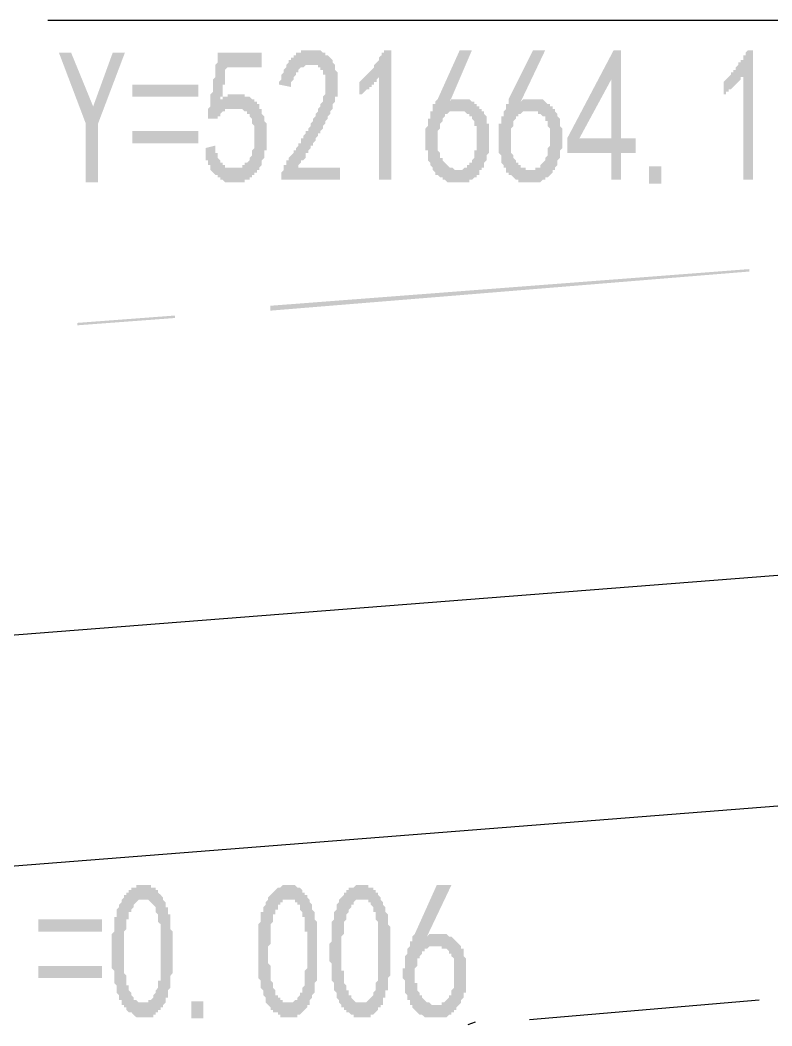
# Model space of a CAD drawing. Header units: millimetres. Extents: x 6156 to 7119, y 3162 to 3647.
# Drawn here: x 6797.08 to 6816.61, y 3556.23 to 3582.35 of the extents above; entities that cross this region are included whole.
import ezdxf

# ---------------------------------------------------------------- set-up
doc = ezdxf.new("R2010")
doc.units = ezdxf.units.MM
doc.layers.add('图层1', color=7, linetype='Continuous')

msp = doc.modelspace()

# ---------------------------------------------------------------- hatches: boundary and pattern name
at = {"layer": '图层1', "transparency": 33554559}
for points in [[(6799.8, 3581.504), (6799.102, 3579.662), (6799.102, 3578.138), (6798.784, 3578.138), (6798.784, 3579.662), (6798.086, 3581.504), (6798.403, 3581.504), (6798.975, 3580.107), (6798.975, 3580.107), (6799.483, 3581.504)], [(6802.15, 3579.091), (6802.15, 3579.027), (6802.15, 3578.964), (6802.15, 3578.9), (6802.213, 3578.9), (6802.213, 3578.837), (6802.213, 3578.773), (6802.277, 3578.71), (6802.277, 3578.71), (6802.277, 3578.646), (6802.34, 3578.646), (6802.34, 3578.583), (6802.34, 3578.583), (6802.404, 3578.583), (6802.404, 3578.519), (6802.404, 3578.519), (6802.467, 3578.519), (6802.467, 3578.519), (6802.531, 3578.519), (6802.594, 3578.519), (6802.594, 3578.519), (6802.658, 3578.519), (6802.658, 3578.519), (6802.721, 3578.519), (6802.785, 3578.519), (6802.785, 3578.519), (6802.848, 3578.519), (6802.848, 3578.583), (6802.912, 3578.583), (6802.912, 3578.583), (6802.912, 3578.646), (6802.975, 3578.646), (6802.975, 3578.646), (6803.039, 3578.71), (6803.039, 3578.773), (6803.039, 3578.773), (6803.102, 3578.837), (6803.102, 3578.9), (6803.102, 3578.9), (6803.102, 3578.9), (6803.102, 3578.964), (6803.166, 3579.027), (6803.166, 3579.027), (6803.166, 3579.091), (6803.166, 3579.154), (6803.166, 3579.218), (6803.166, 3579.281), (6803.166, 3579.281), (6803.166, 3579.345), (6803.166, 3579.345), (6803.166, 3579.408), (6803.166, 3579.472), (6803.166, 3579.535), (6803.166, 3579.599), (6803.166, 3579.599), (6803.102, 3579.662), (6803.102, 3579.726), (6803.102, 3579.789), (6803.102, 3579.789), (6803.102, 3579.789), (6803.039, 3579.853), (6803.039, 3579.916), (6802.975, 3579.916), (6802.975, 3579.98), (6802.912, 3579.98), (6802.912, 3579.98), (6802.848, 3580.043), (6802.848, 3580.043), (6802.848, 3580.043), (6802.785, 3580.043), (6802.785, 3580.043), (6802.721, 3580.043), (6802.658, 3580.043), (6802.658, 3580.043), (6802.594, 3580.043), (6802.594, 3580.043), (6802.531, 3580.043), (6802.531, 3580.043), (6802.467, 3580.043), (6802.404, 3580.043), (6802.404, 3579.98), (6802.34, 3579.98), (6802.34, 3579.98), (6802.277, 3579.916), (6802.277, 3579.916), (6802.277, 3579.853), (6802.213, 3579.853), (6802.213, 3579.789), (6802.213, 3579.789), (6801.959, 3579.789), (6801.959, 3579.789), (6801.959, 3579.853), (6801.959, 3579.853), (6801.959, 3579.853), (6801.959, 3579.853), (6801.959, 3579.916), (6801.959, 3579.916), (6801.959, 3579.916), (6801.959, 3579.98), (6801.959, 3579.98), (6801.959, 3580.043), (6801.959, 3580.043), (6802.023, 3580.107), (6802.023, 3580.17), (6802.023, 3580.17), (6802.023, 3580.234), (6802.023, 3580.297), (6802.023, 3580.297), (6802.023, 3580.361), (6802.023, 3580.424), (6802.086, 3580.488), (6802.086, 3580.551), (6802.086, 3580.615), (6802.086, 3580.678), (6802.086, 3580.742), (6802.086, 3580.805), (6802.15, 3580.869), (6802.15, 3580.932), (6802.15, 3581.059), (6802.15, 3581.122), (6802.15, 3581.186), (6802.213, 3581.249), (6802.213, 3581.376), (6802.213, 3581.44), (6802.213, 3581.503), (6803.356, 3581.503), (6803.356, 3581.122), (6802.467, 3581.122), (6802.404, 3581.059), (6802.404, 3580.995), (6802.404, 3580.995), (6802.404, 3580.932), (6802.404, 3580.869), (6802.404, 3580.805), (6802.404, 3580.742), (6802.404, 3580.678), (6802.34, 3580.678), (6802.34, 3580.615), (6802.34, 3580.551), (6802.34, 3580.488), (6802.34, 3580.488), (6802.34, 3580.424), (6802.34, 3580.361), (6802.277, 3580.361), (6802.277, 3580.297), (6802.277, 3580.297), (6802.34, 3580.297), (6802.34, 3580.361), (6802.404, 3580.361), (6802.467, 3580.361), (6802.467, 3580.424), (6802.531, 3580.424), (6802.531, 3580.424), (6802.594, 3580.424), (6802.594, 3580.424), (6802.658, 3580.424), (6802.721, 3580.424), (6802.721, 3580.424), (6802.721, 3580.424), (6802.785, 3580.424), (6802.848, 3580.424), (6802.848, 3580.424), (6802.912, 3580.424), (6802.912, 3580.361), (6802.975, 3580.361), (6802.975, 3580.361), (6803.039, 3580.361), (6803.102, 3580.297), (6803.102, 3580.297), (6803.102, 3580.297), (6803.166, 3580.297), (6803.166, 3580.234), (6803.229, 3580.234), (6803.229, 3580.17), (6803.293, 3580.17), (6803.293, 3580.107), (6803.293, 3580.043), (6803.356, 3580.043), (6803.356, 3580.043), (6803.356, 3579.98), (6803.356, 3579.916), (6803.42, 3579.853), (6803.42, 3579.853), (6803.42, 3579.789), (6803.42, 3579.726), (6803.42, 3579.726), (6803.483, 3579.662), (6803.483, 3579.662), (6803.483, 3579.599), (6803.483, 3579.535), (6803.483, 3579.535), (6803.483, 3579.472), (6803.483, 3579.408), (6803.483, 3579.345), (6803.483, 3579.281), (6803.483, 3579.281), (6803.483, 3579.218), (6803.483, 3579.218), (6803.483, 3579.154), (6803.483, 3579.091), (6803.483, 3579.027), (6803.483, 3578.964), (6803.42, 3578.964), (6803.42, 3578.9), (6803.42, 3578.837), (6803.42, 3578.773), (6803.42, 3578.773), (6803.356, 3578.71), (6803.356, 3578.646), (6803.356, 3578.646), (6803.356, 3578.583), (6803.293, 3578.519), (6803.293, 3578.519), (6803.293, 3578.456), (6803.229, 3578.456), (6803.229, 3578.456), (6803.229, 3578.392), (6803.166, 3578.392), (6803.166, 3578.329), (6803.102, 3578.329), (6803.102, 3578.265), (6803.039, 3578.265), (6803.039, 3578.202), (6802.975, 3578.202), (6802.975, 3578.202), (6802.912, 3578.202), (6802.912, 3578.138), (6802.848, 3578.138), (6802.848, 3578.138), (6802.785, 3578.138), (6802.721, 3578.138), (6802.721, 3578.138), (6802.658, 3578.138), (6802.658, 3578.138), (6802.594, 3578.138), (6802.531, 3578.138), (6802.531, 3578.138), (6802.467, 3578.138), (6802.467, 3578.138), (6802.404, 3578.138), (6802.404, 3578.138), (6802.34, 3578.202), (6802.34, 3578.202), (6802.277, 3578.202), (6802.277, 3578.265), (6802.213, 3578.265), (6802.213, 3578.329), (6802.15, 3578.329), (6802.15, 3578.329), (6802.15, 3578.329), (6802.086, 3578.392), (6802.086, 3578.392), (6802.023, 3578.456), (6802.023, 3578.456), (6802.023, 3578.519), (6802.023, 3578.583), (6801.959, 3578.583), (6801.959, 3578.646), (6801.959, 3578.71), (6801.896, 3578.71), (6801.896, 3578.773), (6801.896, 3578.837), (6801.896, 3578.9), (6801.896, 3578.964), (6801.896, 3579.027)], [(6803.864, 3578.265), (6803.864, 3578.329), (6803.864, 3578.329), (6803.864, 3578.392), (6803.928, 3578.456), (6803.928, 3578.456), (6803.928, 3578.519), (6803.928, 3578.583), (6803.991, 3578.583), (6803.991, 3578.646), (6803.991, 3578.71), (6804.055, 3578.71), (6804.055, 3578.773), (6804.055, 3578.773), (6804.118, 3578.837), (6804.118, 3578.837), (6804.118, 3578.837), (6804.182, 3578.9), (6804.182, 3578.9), (6804.182, 3578.964), (6804.245, 3578.964), (6804.245, 3579.027), (6804.245, 3579.027), (6804.309, 3579.091), (6804.309, 3579.154), (6804.372, 3579.154), (6804.372, 3579.218), (6804.372, 3579.281), (6804.436, 3579.281), (6804.436, 3579.345), (6804.499, 3579.408), (6804.499, 3579.472), (6804.563, 3579.472), (6804.563, 3579.535), (6804.626, 3579.599), (6804.626, 3579.662), (6804.626, 3579.662), (6804.69, 3579.726), (6804.69, 3579.789), (6804.753, 3579.853), (6804.753, 3579.853), (6804.753, 3579.916), (6804.817, 3579.979), (6804.817, 3579.979), (6804.817, 3580.043), (6804.88, 3580.106), (6804.88, 3580.106), (6804.88, 3580.17), (6804.88, 3580.17), (6804.944, 3580.233), (6804.944, 3580.233), (6804.944, 3580.297), (6804.944, 3580.297), (6804.944, 3580.36), (6805.007, 3580.424), (6805.007, 3580.487), (6805.007, 3580.487), (6805.007, 3580.551), (6805.007, 3580.614), (6805.007, 3580.678), (6805.007, 3580.678), (6805.007, 3580.741), (6805.007, 3580.741), (6805.007, 3580.805), (6805.007, 3580.868), (6805.007, 3580.932), (6804.944, 3580.932), (6804.944, 3580.995), (6804.944, 3581.059), (6804.88, 3581.059), (6804.88, 3581.122), (6804.88, 3581.122), (6804.817, 3581.122), (6804.817, 3581.186), (6804.753, 3581.186), (6804.753, 3581.186), (6804.69, 3581.186), (6804.69, 3581.186), (6804.626, 3581.186), (6804.626, 3581.186), (6804.563, 3581.186), (6804.563, 3581.186), (6804.499, 3581.186), (6804.499, 3581.186), (6804.436, 3581.122), (6804.372, 3581.122), (6804.372, 3581.122), (6804.309, 3581.059), (6804.309, 3581.059), (6804.309, 3580.995), (6804.245, 3580.995), (6804.245, 3580.932), (6804.245, 3580.932), (6804.182, 3580.868), (6804.182, 3580.868), (6804.182, 3580.805), (6804.118, 3580.741), (6804.118, 3580.678), (6804.118, 3580.678), (6804.118, 3580.614), (6803.801, 3580.678), (6803.801, 3580.741), (6803.864, 3580.805), (6803.864, 3580.868), (6803.864, 3580.932), (6803.864, 3580.932), (6803.928, 3580.995), (6803.928, 3581.059), (6803.928, 3581.059), (6803.991, 3581.122), (6803.991, 3581.186), (6803.991, 3581.186), (6804.055, 3581.249), (6804.055, 3581.249), (6804.055, 3581.313), (6804.118, 3581.313), (6804.118, 3581.376), (6804.118, 3581.376), (6804.182, 3581.376), (6804.182, 3581.44), (6804.182, 3581.44), (6804.245, 3581.44), (6804.245, 3581.503), (6804.309, 3581.503), (6804.372, 3581.503), (6804.372, 3581.567), (6804.436, 3581.567), (6804.436, 3581.567), (6804.499, 3581.567), (6804.499, 3581.567), (6804.563, 3581.567), (6804.563, 3581.567), (6804.626, 3581.567), (6804.69, 3581.567), (6804.69, 3581.567), (6804.753, 3581.567), (6804.753, 3581.567), (6804.817, 3581.567), (6804.817, 3581.567), (6804.88, 3581.567), (6804.88, 3581.567), (6804.944, 3581.503), (6804.944, 3581.503), (6805.007, 3581.503), (6805.007, 3581.44), (6805.071, 3581.44), (6805.071, 3581.44), (6805.071, 3581.44), (6805.134, 3581.376), (6805.134, 3581.376), (6805.198, 3581.313), (6805.198, 3581.249), (6805.198, 3581.249), (6805.261, 3581.186), (6805.261, 3581.122), (6805.261, 3581.122), (6805.261, 3581.059), (6805.325, 3580.995), (6805.325, 3580.995), (6805.325, 3580.932), (6805.325, 3580.868), (6805.325, 3580.805), (6805.325, 3580.805), (6805.325, 3580.741), (6805.325, 3580.678), (6805.325, 3580.614), (6805.325, 3580.614), (6805.325, 3580.551), (6805.325, 3580.487), (6805.325, 3580.487), (6805.325, 3580.424), (6805.325, 3580.36), (6805.261, 3580.36), (6805.261, 3580.297), (6805.261, 3580.233), (6805.261, 3580.233), (6805.198, 3580.17), (6805.198, 3580.106), (6805.198, 3580.043), (6805.198, 3580.043), (6805.134, 3579.979), (6805.134, 3579.916), (6805.071, 3579.853), (6805.071, 3579.853), (6805.071, 3579.853), (6805.071, 3579.789), (6805.071, 3579.789), (6805.071, 3579.789), (6805.007, 3579.726), (6805.007, 3579.726), (6805.007, 3579.662), (6805.007, 3579.662), (6804.944, 3579.599), (6804.944, 3579.599), (6804.944, 3579.535), (6804.88, 3579.472), (6804.88, 3579.472), (6804.88, 3579.408), (6804.817, 3579.408), (6804.817, 3579.345), (6804.817, 3579.345), (6804.753, 3579.281), (6804.753, 3579.218), (6804.753, 3579.218), (6804.69, 3579.154), (6804.69, 3579.091), (6804.626, 3579.091), (6804.626, 3579.027), (6804.563, 3578.964), (6804.563, 3578.9), (6804.499, 3578.9), (6804.499, 3578.837), (6804.499, 3578.773), (6804.436, 3578.71), (6804.372, 3578.71), (6804.372, 3578.646), (6804.309, 3578.583), (6804.309, 3578.519), (6804.309, 3578.519), (6805.388, 3578.519), (6805.388, 3578.202), (6803.864, 3578.202)], [(6806.404, 3580.869), (6806.404, 3580.869), (6806.341, 3580.805), (6806.341, 3580.805), (6806.341, 3580.742), (6806.277, 3580.742), (6806.277, 3580.678), (6806.214, 3580.678), (6806.214, 3580.615), (6806.15, 3580.615), (6806.15, 3580.551), (6806.087, 3580.551), (6806.087, 3580.551), (6806.023, 3580.488), (6806.023, 3580.488), (6805.96, 3580.424), (6805.96, 3580.424), (6805.896, 3580.424), (6805.896, 3580.742), (6805.96, 3580.805), (6805.96, 3580.805), (6806.023, 3580.869), (6806.023, 3580.869), (6806.087, 3580.932), (6806.087, 3580.932), (6806.15, 3580.996), (6806.15, 3580.996), (6806.214, 3581.059), (6806.214, 3581.059), (6806.277, 3581.123), (6806.277, 3581.186), (6806.277, 3581.186), (6806.341, 3581.25), (6806.341, 3581.25), (6806.404, 3581.313), (6806.404, 3581.313), (6806.404, 3581.377), (6806.468, 3581.44), (6806.468, 3581.44), (6806.468, 3581.504), (6806.531, 3581.504), (6806.531, 3581.567), (6806.722, 3581.567), (6806.722, 3578.202), (6806.404, 3578.202)], [(6815.866, 3580.869), (6815.802, 3580.869), (6815.802, 3580.805), (6815.802, 3580.805), (6815.739, 3580.742), (6815.739, 3580.742), (6815.675, 3580.678), (6815.675, 3580.678), (6815.612, 3580.615), (6815.612, 3580.615), (6815.548, 3580.551), (6815.548, 3580.551), (6815.485, 3580.551), (6815.485, 3580.488), (6815.421, 3580.488), (6815.421, 3580.424), (6815.358, 3580.424), (6815.358, 3580.424), (6815.358, 3580.742), (6815.421, 3580.805), (6815.421, 3580.805), (6815.485, 3580.869), (6815.485, 3580.869), (6815.548, 3580.932), (6815.548, 3580.932), (6815.548, 3580.996), (6815.612, 3580.996), (6815.612, 3581.059), (6815.675, 3581.059), (6815.675, 3581.123), (6815.739, 3581.186), (6815.739, 3581.186), (6815.739, 3581.25), (6815.802, 3581.25), (6815.802, 3581.313), (6815.866, 3581.313), (6815.866, 3581.377), (6815.866, 3581.44), (6815.929, 3581.44), (6815.929, 3581.504), (6815.929, 3581.504), (6815.993, 3581.567), (6816.12, 3581.567), (6816.12, 3578.202), (6815.866, 3578.202)]]:
    msp.add_hatch(color=256, dxfattribs=at).paths.add_polyline_path(points)
h = msp.add_hatch(color=256, dxfattribs=at)
h.paths.add_polyline_path([(6807.611, 3579.345), (6807.611, 3579.408), (6807.611, 3579.472), (6807.611, 3579.472), (6807.611, 3579.535), (6807.674, 3579.599), (6807.674, 3579.662), (6807.674, 3579.662), (6807.674, 3579.726), (6807.674, 3579.789), (6807.738, 3579.789), (6807.738, 3579.853), (6807.738, 3579.853), (6807.738, 3579.916), (6807.738, 3579.98), (6807.801, 3579.98), (6807.801, 3580.043), (6807.801, 3580.107), (6807.801, 3580.17), (6807.865, 3580.17), (6807.865, 3580.234), (6807.928, 3580.297), (6807.928, 3580.297), (6808.5, 3581.567), (6808.817, 3581.567), (6808.246, 3580.234), (6808.246, 3580.297), (6808.309, 3580.297), (6808.373, 3580.297), (6808.373, 3580.297), (6808.436, 3580.297), (6808.5, 3580.297), (6808.5, 3580.297), (6808.563, 3580.297), (6808.563, 3580.297), (6808.627, 3580.297), (6808.627, 3580.297), (6808.69, 3580.297), (6808.69, 3580.297), (6808.754, 3580.297), (6808.754, 3580.297), (6808.817, 3580.234), (6808.817, 3580.234), (6808.881, 3580.234), (6808.881, 3580.17), (6808.944, 3580.17), (6808.944, 3580.107), (6809.008, 3580.107), (6809.008, 3580.043), (6809.071, 3580.043), (6809.071, 3579.98), (6809.135, 3579.98), (6809.135, 3579.916), (6809.135, 3579.916), (6809.198, 3579.853), (6809.198, 3579.853), (6809.198, 3579.789), (6809.198, 3579.726), (6809.198, 3579.662), (6809.262, 3579.662), (6809.262, 3579.599), (6809.262, 3579.535), (6809.262, 3579.472), (6809.262, 3579.472), (6809.262, 3579.408), (6809.262, 3579.345), (6809.262, 3579.345), (6809.262, 3579.281), (6809.262, 3579.218), (6809.262, 3579.154), (6809.262, 3579.154), (6809.262, 3579.091), (6809.262, 3579.027), (6809.262, 3578.964), (6809.262, 3578.964), (6809.262, 3578.9), (6809.198, 3578.837), (6809.198, 3578.773), (6809.198, 3578.773), (6809.198, 3578.71), (6809.135, 3578.646), (6809.135, 3578.646), (6809.135, 3578.583), (6809.135, 3578.519), (6809.071, 3578.519), (6809.071, 3578.456), (6809.008, 3578.456), (6809.008, 3578.392), (6809.008, 3578.329), (6809.008, 3578.329), (6808.944, 3578.329), (6808.944, 3578.265), (6808.881, 3578.265), (6808.881, 3578.265), (6808.817, 3578.202), (6808.817, 3578.202), (6808.754, 3578.202), (6808.754, 3578.138), (6808.69, 3578.138), (6808.69, 3578.138), (6808.627, 3578.138), (6808.563, 3578.138), (6808.563, 3578.138), (6808.5, 3578.138), (6808.436, 3578.138), (6808.436, 3578.138), (6808.373, 3578.138), (6808.373, 3578.138), (6808.309, 3578.138), (6808.246, 3578.138), (6808.246, 3578.138), (6808.182, 3578.138), (6808.182, 3578.138), (6808.119, 3578.202), (6808.119, 3578.202), (6808.055, 3578.202), (6808.055, 3578.265), (6807.992, 3578.265), (6807.992, 3578.265), (6807.928, 3578.329), (6807.928, 3578.329), (6807.865, 3578.329), (6807.865, 3578.392), (6807.865, 3578.392), (6807.801, 3578.456), (6807.801, 3578.519), (6807.801, 3578.519), (6807.738, 3578.583), (6807.738, 3578.583), (6807.738, 3578.646), (6807.674, 3578.71), (6807.674, 3578.773), (6807.674, 3578.773), (6807.674, 3578.837), (6807.674, 3578.9), (6807.674, 3578.964), (6807.611, 3578.964), (6807.611, 3579.027), (6807.611, 3579.091), (6807.611, 3579.154), (6807.611, 3579.154), (6807.611, 3579.218), (6807.611, 3579.281), (6807.611, 3579.345), (6807.611, 3579.345)], flags=0)
h.paths.add_polyline_path([(6808.055, 3578.71), (6808.119, 3578.646), (6808.119, 3578.646), (6808.182, 3578.583), (6808.182, 3578.583), (6808.246, 3578.519), (6808.246, 3578.519), (6808.309, 3578.519), (6808.309, 3578.519), (6808.373, 3578.456), (6808.373, 3578.456), (6808.436, 3578.456), (6808.5, 3578.456), (6808.5, 3578.456), (6808.563, 3578.456), (6808.563, 3578.456), (6808.627, 3578.519), (6808.627, 3578.519), (6808.69, 3578.519), (6808.69, 3578.583), (6808.754, 3578.583), (6808.754, 3578.646), (6808.817, 3578.646), (6808.817, 3578.646), (6808.817, 3578.71), (6808.817, 3578.71), (6808.881, 3578.773), (6808.881, 3578.837), (6808.881, 3578.837), (6808.881, 3578.9), (6808.881, 3578.964), (6808.944, 3578.964), (6808.944, 3579.027), (6808.944, 3579.091), (6808.944, 3579.154), (6808.944, 3579.218), (6808.944, 3579.281), (6808.944, 3579.281), (6808.944, 3579.345), (6808.944, 3579.408), (6808.944, 3579.472), (6808.944, 3579.535), (6808.944, 3579.599), (6808.881, 3579.599), (6808.881, 3579.662), (6808.881, 3579.726), (6808.881, 3579.726), (6808.817, 3579.789), (6808.817, 3579.789), (6808.817, 3579.853), (6808.754, 3579.853), (6808.754, 3579.853), (6808.754, 3579.916), (6808.69, 3579.916), (6808.69, 3579.916), (6808.627, 3579.98), (6808.627, 3579.98), (6808.563, 3579.98), (6808.5, 3579.98), (6808.5, 3579.98), (6808.436, 3579.98), (6808.436, 3579.98), (6808.373, 3579.98), (6808.373, 3579.98), (6808.309, 3579.98), (6808.309, 3579.98), (6808.246, 3579.98), (6808.182, 3579.916), (6808.182, 3579.916), (6808.119, 3579.916), (6808.119, 3579.853), (6808.119, 3579.853), (6808.055, 3579.789), (6808.055, 3579.789), (6808.055, 3579.726), (6807.992, 3579.662), (6807.992, 3579.662), (6807.992, 3579.599), (6807.992, 3579.535), (6807.928, 3579.472), (6807.928, 3579.472), (6807.928, 3579.408), (6807.928, 3579.345), (6807.928, 3579.281), (6807.928, 3579.281), (6807.928, 3579.218), (6807.928, 3579.154), (6807.928, 3579.154), (6807.928, 3579.091), (6807.928, 3579.027), (6807.928, 3579.027), (6807.928, 3578.964), (6807.992, 3578.9), (6807.992, 3578.837), (6807.992, 3578.837), (6807.992, 3578.773), (6808.055, 3578.773), (6808.055, 3578.71), (6808.055, 3578.71)], flags=0)
h = msp.add_hatch(color=256, dxfattribs=at)
h.paths.add_polyline_path([(6809.516, 3579.345), (6809.516, 3579.408), (6809.516, 3579.472), (6809.516, 3579.472), (6809.516, 3579.535), (6809.516, 3579.599), (6809.516, 3579.662), (6809.579, 3579.662), (6809.579, 3579.726), (6809.579, 3579.789), (6809.579, 3579.789), (6809.579, 3579.853), (6809.643, 3579.853), (6809.643, 3579.916), (6809.643, 3579.98), (6809.643, 3579.98), (6809.706, 3580.043), (6809.706, 3580.107), (6809.706, 3580.17), (6809.77, 3580.17), (6809.77, 3580.234), (6809.77, 3580.297), (6809.77, 3580.297), (6810.405, 3581.567), (6810.722, 3581.567), (6810.087, 3580.234), (6810.151, 3580.297), (6810.214, 3580.297), (6810.214, 3580.297), (6810.278, 3580.297), (6810.341, 3580.297), (6810.341, 3580.297), (6810.405, 3580.297), (6810.468, 3580.297), (6810.468, 3580.297), (6810.532, 3580.297), (6810.532, 3580.297), (6810.595, 3580.297), (6810.595, 3580.297), (6810.659, 3580.297), (6810.659, 3580.297), (6810.722, 3580.234), (6810.722, 3580.234), (6810.722, 3580.234), (6810.786, 3580.17), (6810.849, 3580.17), (6810.849, 3580.107), (6810.913, 3580.107), (6810.913, 3580.043), (6810.976, 3580.043), (6810.976, 3579.98), (6810.976, 3579.98), (6811.04, 3579.916), (6811.04, 3579.916), (6811.04, 3579.853), (6811.04, 3579.853), (6811.103, 3579.789), (6811.103, 3579.726), (6811.103, 3579.662), (6811.103, 3579.662), (6811.103, 3579.599), (6811.167, 3579.535), (6811.167, 3579.472), (6811.167, 3579.472), (6811.167, 3579.408), (6811.167, 3579.345), (6811.167, 3579.345), (6811.167, 3579.281), (6811.167, 3579.218), (6811.167, 3579.154), (6811.167, 3579.154), (6811.167, 3579.091), (6811.167, 3579.027), (6811.103, 3578.964), (6811.103, 3578.964), (6811.103, 3578.9), (6811.103, 3578.837), (6811.103, 3578.773), (6811.103, 3578.773), (6811.04, 3578.71), (6811.04, 3578.646), (6811.04, 3578.646), (6811.04, 3578.583), (6810.976, 3578.519), (6810.976, 3578.519), (6810.976, 3578.456), (6810.913, 3578.456), (6810.913, 3578.392), (6810.849, 3578.329), (6810.849, 3578.329), (6810.849, 3578.329), (6810.786, 3578.265), (6810.786, 3578.265), (6810.722, 3578.265), (6810.722, 3578.202), (6810.659, 3578.202), (6810.659, 3578.202), (6810.595, 3578.138), (6810.595, 3578.138), (6810.532, 3578.138), (6810.532, 3578.138), (6810.468, 3578.138), (6810.405, 3578.138), (6810.405, 3578.138), (6810.341, 3578.138), (6810.278, 3578.138), (6810.278, 3578.138), (6810.214, 3578.138), (6810.214, 3578.138), (6810.151, 3578.138), (6810.087, 3578.138), (6810.087, 3578.138), (6810.024, 3578.138), (6810.024, 3578.202), (6809.96, 3578.202), (6809.96, 3578.202), (6809.897, 3578.265), (6809.897, 3578.265), (6809.897, 3578.265), (6809.833, 3578.329), (6809.833, 3578.329), (6809.77, 3578.329), (6809.77, 3578.392), (6809.706, 3578.392), (6809.706, 3578.456), (6809.706, 3578.519), (6809.643, 3578.519), (6809.643, 3578.583), (6809.643, 3578.583), (6809.579, 3578.646), (6809.579, 3578.71), (6809.579, 3578.773), (6809.579, 3578.773), (6809.579, 3578.837), (6809.516, 3578.9), (6809.516, 3578.964), (6809.516, 3578.964), (6809.516, 3579.027), (6809.516, 3579.091), (6809.516, 3579.154), (6809.516, 3579.154), (6809.516, 3579.218), (6809.516, 3579.281), (6809.516, 3579.345), (6809.516, 3579.345)], flags=0)
h.paths.add_polyline_path([(6809.96, 3578.71), (6809.96, 3578.646), (6810.024, 3578.646), (6810.024, 3578.583), (6810.087, 3578.583), (6810.087, 3578.519), (6810.151, 3578.519), (6810.151, 3578.519), (6810.214, 3578.519), (6810.214, 3578.456), (6810.278, 3578.456), (6810.341, 3578.456), (6810.341, 3578.456), (6810.405, 3578.456), (6810.405, 3578.456), (6810.468, 3578.456), (6810.468, 3578.519), (6810.532, 3578.519), (6810.595, 3578.519), (6810.595, 3578.583), (6810.595, 3578.583), (6810.659, 3578.646), (6810.659, 3578.646), (6810.659, 3578.646), (6810.722, 3578.71), (6810.722, 3578.71), (6810.722, 3578.773), (6810.786, 3578.837), (6810.786, 3578.837), (6810.786, 3578.9), (6810.786, 3578.964), (6810.786, 3578.964), (6810.786, 3579.027), (6810.849, 3579.091), (6810.849, 3579.154), (6810.849, 3579.218), (6810.849, 3579.281), (6810.849, 3579.281), (6810.849, 3579.345), (6810.849, 3579.408), (6810.849, 3579.472), (6810.849, 3579.535), (6810.786, 3579.599), (6810.786, 3579.599), (6810.786, 3579.662), (6810.786, 3579.726), (6810.722, 3579.726), (6810.722, 3579.789), (6810.722, 3579.789), (6810.722, 3579.853), (6810.659, 3579.853), (6810.659, 3579.853), (6810.595, 3579.916), (6810.595, 3579.916), (6810.532, 3579.916), (6810.532, 3579.98), (6810.468, 3579.98), (6810.468, 3579.98), (6810.405, 3579.98), (6810.405, 3579.98), (6810.341, 3579.98), (6810.278, 3579.98), (6810.278, 3579.98), (6810.214, 3579.98), (6810.214, 3579.98), (6810.151, 3579.98), (6810.151, 3579.98), (6810.087, 3579.916), (6810.087, 3579.916), (6810.024, 3579.916), (6810.024, 3579.853), (6809.96, 3579.853), (6809.96, 3579.789), (6809.96, 3579.789), (6809.897, 3579.726), (6809.897, 3579.662), (6809.897, 3579.662), (6809.897, 3579.599), (6809.833, 3579.535), (6809.833, 3579.472), (6809.833, 3579.472), (6809.833, 3579.408), (6809.833, 3579.345), (6809.833, 3579.281), (6809.833, 3579.281), (6809.833, 3579.218), (6809.833, 3579.154), (6809.833, 3579.154), (6809.833, 3579.091), (6809.833, 3579.027), (6809.833, 3579.027), (6809.833, 3578.964), (6809.833, 3578.9), (6809.897, 3578.837), (6809.897, 3578.837), (6809.897, 3578.773), (6809.897, 3578.773), (6809.96, 3578.71), (6809.96, 3578.71)], flags=0)
h = msp.add_hatch(color=256, dxfattribs=at)
h.paths.add_polyline_path([(6812.437, 3578.9), (6811.294, 3578.9), (6811.294, 3579.281), (6812.5, 3581.567), (6812.691, 3581.567), (6812.691, 3579.281), (6813.072, 3579.281), (6813.072, 3578.9), (6812.691, 3578.9), (6812.691, 3578.202), (6812.437, 3578.202)], flags=0)
h.paths.add_polyline_path([(6812.437, 3579.281), (6812.437, 3580.805), (6811.611, 3579.281)], flags=0)
h = msp.add_hatch(color=256, dxfattribs=at)
h.paths.add_polyline_path([(6799.458, 3558.357), (6799.458, 3558.42), (6799.458, 3558.484), (6799.458, 3558.547), (6799.458, 3558.611), (6799.522, 3558.674), (6799.522, 3558.738), (6799.522, 3558.738), (6799.522, 3558.801), (6799.522, 3558.865), (6799.522, 3558.928), (6799.522, 3558.928), (6799.522, 3558.992), (6799.522, 3559.055), (6799.585, 3559.055), (6799.585, 3559.119), (6799.585, 3559.182), (6799.585, 3559.182), (6799.585, 3559.246), (6799.649, 3559.309), (6799.649, 3559.309), (6799.649, 3559.373), (6799.712, 3559.436), (6799.712, 3559.436), (6799.712, 3559.5), (6799.776, 3559.563), (6799.776, 3559.563), (6799.776, 3559.627), (6799.839, 3559.627), (6799.839, 3559.69), (6799.839, 3559.69), (6799.902, 3559.69), (6799.902, 3559.754), (6799.966, 3559.754), (6799.966, 3559.817), (6800.029, 3559.817), (6800.029, 3559.817), (6800.093, 3559.817), (6800.093, 3559.881), (6800.156, 3559.881), (6800.156, 3559.881), (6800.22, 3559.881), (6800.283, 3559.881), (6800.283, 3559.881), (6800.347, 3559.881), (6800.347, 3559.881), (6800.41, 3559.881), (6800.474, 3559.881), (6800.474, 3559.817), (6800.537, 3559.817), (6800.537, 3559.817), (6800.601, 3559.817), (6800.601, 3559.754), (6800.664, 3559.754), (6800.664, 3559.69), (6800.664, 3559.69), (6800.728, 3559.627), (6800.728, 3559.627), (6800.791, 3559.563), (6800.791, 3559.563), (6800.791, 3559.5), (6800.855, 3559.436), (6800.855, 3559.436), (6800.855, 3559.373), (6800.855, 3559.309), (6800.918, 3559.309), (6800.918, 3559.246), (6800.918, 3559.182), (6800.918, 3559.119), (6800.982, 3559.119), (6800.982, 3559.055), (6800.982, 3558.992), (6800.982, 3558.928), (6800.982, 3558.928), (6800.982, 3558.865), (6800.982, 3558.865), (6800.982, 3558.801), (6800.982, 3558.738), (6801.045, 3558.674), (6801.045, 3558.674), (6801.045, 3558.611), (6801.045, 3558.547), (6801.045, 3558.484), (6801.045, 3558.484), (6801.045, 3558.42), (6801.045, 3558.357), (6801.045, 3558.293), (6801.045, 3558.23), (6801.045, 3558.23), (6801.045, 3558.166), (6801.045, 3558.103), (6801.045, 3558.039), (6801.045, 3557.976), (6801.045, 3557.912), (6801.045, 3557.912), (6801.045, 3557.849), (6801.045, 3557.785), (6801.045, 3557.722), (6801.045, 3557.658), (6801.045, 3557.595), (6800.982, 3557.531), (6800.982, 3557.531), (6800.982, 3557.468), (6800.982, 3557.404), (6800.982, 3557.341), (6800.982, 3557.341), (6800.982, 3557.277), (6800.982, 3557.214), (6800.918, 3557.15), (6800.918, 3557.15), (6800.918, 3557.087), (6800.918, 3557.023), (6800.918, 3557.023), (6800.918, 3556.96), (6800.855, 3556.96), (6800.855, 3556.896), (6800.855, 3556.833), (6800.791, 3556.769), (6800.791, 3556.769), (6800.791, 3556.706), (6800.728, 3556.706), (6800.728, 3556.642), (6800.664, 3556.642), (6800.664, 3556.579), (6800.601, 3556.579), (6800.601, 3556.515), (6800.537, 3556.515), (6800.537, 3556.515), (6800.537, 3556.452), (6800.474, 3556.452), (6800.41, 3556.452), (6800.41, 3556.452), (6800.347, 3556.452), (6800.347, 3556.452), (6800.283, 3556.452), (6800.283, 3556.452), (6800.22, 3556.452), (6800.22, 3556.452), (6800.156, 3556.452), (6800.093, 3556.452), (6800.093, 3556.452), (6800.029, 3556.515), (6800.029, 3556.515), (6800.029, 3556.515), (6799.966, 3556.579), (6799.966, 3556.579), (6799.902, 3556.579), (6799.839, 3556.642), (6799.839, 3556.642), (6799.839, 3556.706), (6799.776, 3556.706), (6799.776, 3556.769), (6799.712, 3556.769), (6799.712, 3556.833), (6799.712, 3556.896), (6799.649, 3556.896), (6799.649, 3556.96), (6799.649, 3556.96), (6799.649, 3557.023), (6799.649, 3557.023), (6799.585, 3557.087), (6799.585, 3557.15), (6799.585, 3557.214), (6799.585, 3557.214), (6799.585, 3557.277), (6799.522, 3557.341), (6799.522, 3557.404), (6799.522, 3557.404), (6799.522, 3557.468), (6799.522, 3557.531), (6799.522, 3557.531), (6799.522, 3557.595), (6799.522, 3557.595), (6799.522, 3557.658), (6799.458, 3557.722), (6799.458, 3557.722), (6799.458, 3557.785), (6799.458, 3557.849), (6799.458, 3557.912), (6799.458, 3557.912), (6799.458, 3557.976), (6799.458, 3558.039), (6799.458, 3558.103), (6799.458, 3558.166), (6799.458, 3558.23), (6799.458, 3558.293), (6799.458, 3558.357), (6799.458, 3558.357)], flags=0)
h.paths.add_polyline_path([(6799.776, 3558.484), (6799.776, 3558.42), (6799.776, 3558.357), (6799.776, 3558.293), (6799.776, 3558.293), (6799.776, 3558.23), (6799.776, 3558.166), (6799.776, 3558.103), (6799.776, 3558.039), (6799.776, 3558.039), (6799.776, 3557.976), (6799.776, 3557.912), (6799.776, 3557.849), (6799.776, 3557.785), (6799.776, 3557.785), (6799.776, 3557.722), (6799.776, 3557.658), (6799.776, 3557.658), (6799.776, 3557.595), (6799.839, 3557.531), (6799.839, 3557.531), (6799.839, 3557.468), (6799.839, 3557.404), (6799.839, 3557.341), (6799.839, 3557.277), (6799.902, 3557.277), (6799.902, 3557.214), (6799.902, 3557.15), (6799.902, 3557.15), (6799.966, 3557.087), (6799.966, 3557.023), (6799.966, 3557.023), (6800.029, 3556.96), (6800.029, 3556.96), (6800.029, 3556.896), (6800.093, 3556.896), (6800.093, 3556.896), (6800.156, 3556.833), (6800.156, 3556.833), (6800.22, 3556.833), (6800.22, 3556.833), (6800.283, 3556.833), (6800.283, 3556.833), (6800.347, 3556.833), (6800.347, 3556.833), (6800.41, 3556.833), (6800.41, 3556.833), (6800.41, 3556.896), (6800.474, 3556.896), (6800.474, 3556.896), (6800.537, 3556.96), (6800.537, 3556.96), (6800.537, 3557.023), (6800.601, 3557.087), (6800.601, 3557.087), (6800.601, 3557.15), (6800.664, 3557.214), (6800.664, 3557.214), (6800.664, 3557.277), (6800.664, 3557.341), (6800.664, 3557.404), (6800.728, 3557.404), (6800.728, 3557.468), (6800.728, 3557.531), (6800.728, 3557.595), (6800.728, 3557.595), (6800.728, 3557.658), (6800.728, 3557.722), (6800.728, 3557.785), (6800.728, 3557.849), (6800.728, 3557.849), (6800.728, 3557.912), (6800.728, 3557.976), (6800.728, 3557.976), (6800.728, 3558.039), (6800.728, 3558.103), (6800.728, 3558.166), (6800.728, 3558.23), (6800.728, 3558.293), (6800.728, 3558.293), (6800.728, 3558.357), (6800.728, 3558.42), (6800.728, 3558.484), (6800.728, 3558.484), (6800.728, 3558.547), (6800.728, 3558.611), (6800.728, 3558.674), (6800.728, 3558.674), (6800.728, 3558.738), (6800.728, 3558.801), (6800.728, 3558.865), (6800.728, 3558.865), (6800.664, 3558.928), (6800.664, 3558.992), (6800.664, 3559.055), (6800.664, 3559.055), (6800.664, 3559.119), (6800.601, 3559.182), (6800.601, 3559.182), (6800.601, 3559.246), (6800.601, 3559.246), (6800.601, 3559.309), (6800.537, 3559.373), (6800.537, 3559.373), (6800.474, 3559.436), (6800.474, 3559.436), (6800.41, 3559.5), (6800.41, 3559.5), (6800.41, 3559.5), (6800.347, 3559.5), (6800.283, 3559.5), (6800.283, 3559.5), (6800.283, 3559.5), (6800.22, 3559.5), (6800.22, 3559.5), (6800.156, 3559.5), (6800.156, 3559.5), (6800.093, 3559.436), (6800.093, 3559.436), (6800.029, 3559.373), (6800.029, 3559.373), (6800.029, 3559.309), (6799.966, 3559.246), (6799.966, 3559.246), (6799.966, 3559.182), (6799.902, 3559.182), (6799.902, 3559.119), (6799.902, 3559.119), (6799.902, 3559.055), (6799.902, 3558.992), (6799.839, 3558.992), (6799.839, 3558.928), (6799.839, 3558.865), (6799.839, 3558.801), (6799.839, 3558.801), (6799.839, 3558.738), (6799.776, 3558.674), (6799.776, 3558.611), (6799.776, 3558.547), (6799.776, 3558.484)], flags=0)
h = msp.add_hatch(color=256, dxfattribs=at)
h.paths.add_polyline_path([(6803.268, 3558.357), (6803.268, 3558.42), (6803.268, 3558.484), (6803.268, 3558.547), (6803.268, 3558.611), (6803.268, 3558.674), (6803.268, 3558.738), (6803.268, 3558.738), (6803.268, 3558.801), (6803.268, 3558.865), (6803.331, 3558.928), (6803.331, 3558.928), (6803.331, 3558.992), (6803.331, 3559.055), (6803.331, 3559.055), (6803.331, 3559.119), (6803.331, 3559.182), (6803.395, 3559.182), (6803.395, 3559.246), (6803.395, 3559.309), (6803.395, 3559.309), (6803.458, 3559.373), (6803.458, 3559.436), (6803.458, 3559.436), (6803.522, 3559.5), (6803.522, 3559.563), (6803.522, 3559.563), (6803.585, 3559.627), (6803.585, 3559.627), (6803.649, 3559.69), (6803.649, 3559.69), (6803.649, 3559.69), (6803.712, 3559.754), (6803.712, 3559.754), (6803.776, 3559.817), (6803.776, 3559.817), (6803.839, 3559.817), (6803.839, 3559.817), (6803.903, 3559.881), (6803.903, 3559.881), (6803.966, 3559.881), (6804.03, 3559.881), (6804.03, 3559.881), (6804.093, 3559.881), (6804.093, 3559.881), (6804.157, 3559.881), (6804.157, 3559.881), (6804.22, 3559.881), (6804.284, 3559.817), (6804.284, 3559.817), (6804.347, 3559.817), (6804.347, 3559.817), (6804.411, 3559.754), (6804.411, 3559.754), (6804.411, 3559.69), (6804.474, 3559.69), (6804.474, 3559.627), (6804.538, 3559.627), (6804.538, 3559.563), (6804.538, 3559.563), (6804.601, 3559.5), (6804.601, 3559.436), (6804.601, 3559.436), (6804.665, 3559.373), (6804.665, 3559.309), (6804.665, 3559.309), (6804.665, 3559.246), (6804.728, 3559.182), (6804.728, 3559.119), (6804.728, 3559.119), (6804.728, 3559.055), (6804.728, 3558.992), (6804.792, 3558.928), (6804.792, 3558.928), (6804.792, 3558.865), (6804.792, 3558.865), (6804.792, 3558.801), (6804.792, 3558.738), (6804.792, 3558.674), (6804.792, 3558.674), (6804.792, 3558.611), (6804.792, 3558.547), (6804.792, 3558.484), (6804.792, 3558.484), (6804.792, 3558.42), (6804.792, 3558.357), (6804.792, 3558.293), (6804.792, 3558.23), (6804.792, 3558.23), (6804.792, 3558.166), (6804.792, 3558.103), (6804.792, 3558.039), (6804.792, 3557.976), (6804.792, 3557.912), (6804.792, 3557.912), (6804.792, 3557.849), (6804.792, 3557.785), (6804.792, 3557.722), (6804.792, 3557.658), (6804.792, 3557.595), (6804.792, 3557.531), (6804.792, 3557.531), (6804.792, 3557.468), (6804.792, 3557.404), (6804.728, 3557.341), (6804.728, 3557.341), (6804.728, 3557.277), (6804.728, 3557.214), (6804.728, 3557.15), (6804.728, 3557.15), (6804.728, 3557.087), (6804.665, 3557.023), (6804.665, 3557.023), (6804.665, 3556.96), (6804.665, 3556.96), (6804.601, 3556.896), (6804.601, 3556.833), (6804.601, 3556.769), (6804.538, 3556.769), (6804.538, 3556.706), (6804.538, 3556.706), (6804.474, 3556.642), (6804.474, 3556.642), (6804.411, 3556.579), (6804.411, 3556.579), (6804.347, 3556.515), (6804.347, 3556.515), (6804.284, 3556.515), (6804.284, 3556.452), (6804.22, 3556.452), (6804.22, 3556.452), (6804.157, 3556.452), (6804.157, 3556.452), (6804.093, 3556.452), (6804.093, 3556.452), (6804.03, 3556.452), (6804.03, 3556.452), (6803.966, 3556.452), (6803.903, 3556.452), (6803.903, 3556.452), (6803.839, 3556.452), (6803.839, 3556.515), (6803.776, 3556.515), (6803.776, 3556.515), (6803.776, 3556.579), (6803.712, 3556.579), (6803.649, 3556.579), (6803.649, 3556.642), (6803.585, 3556.642), (6803.585, 3556.706), (6803.585, 3556.706), (6803.522, 3556.769), (6803.522, 3556.769), (6803.458, 3556.833), (6803.458, 3556.896), (6803.458, 3556.896), (6803.458, 3556.96), (6803.458, 3556.96), (6803.395, 3557.023), (6803.395, 3557.023), (6803.395, 3557.087), (6803.395, 3557.15), (6803.331, 3557.214), (6803.331, 3557.214), (6803.331, 3557.277), (6803.331, 3557.341), (6803.331, 3557.404), (6803.331, 3557.404), (6803.268, 3557.468), (6803.268, 3557.531), (6803.268, 3557.531), (6803.268, 3557.595), (6803.268, 3557.595), (6803.268, 3557.658), (6803.268, 3557.722), (6803.268, 3557.722), (6803.268, 3557.785), (6803.268, 3557.849), (6803.268, 3557.912), (6803.268, 3557.912), (6803.268, 3557.976), (6803.268, 3558.039), (6803.268, 3558.103), (6803.268, 3558.166), (6803.268, 3558.23), (6803.268, 3558.293), (6803.268, 3558.357), (6803.268, 3558.357)], flags=0)
h.paths.add_polyline_path([(6803.585, 3558.484), (6803.585, 3558.42), (6803.585, 3558.357), (6803.522, 3558.293), (6803.522, 3558.293), (6803.522, 3558.23), (6803.522, 3558.166), (6803.522, 3558.103), (6803.522, 3558.039), (6803.522, 3558.039), (6803.522, 3557.976), (6803.522, 3557.912), (6803.522, 3557.849), (6803.585, 3557.785), (6803.585, 3557.785), (6803.585, 3557.722), (6803.585, 3557.658), (6803.585, 3557.658), (6803.585, 3557.595), (6803.585, 3557.531), (6803.585, 3557.531), (6803.585, 3557.468), (6803.585, 3557.404), (6803.649, 3557.341), (6803.649, 3557.277), (6803.649, 3557.277), (6803.649, 3557.214), (6803.712, 3557.15), (6803.712, 3557.15), (6803.712, 3557.087), (6803.712, 3557.023), (6803.776, 3557.023), (6803.776, 3556.96), (6803.839, 3556.96), (6803.839, 3556.896), (6803.839, 3556.896), (6803.903, 3556.896), (6803.903, 3556.833), (6803.966, 3556.833), (6803.966, 3556.833), (6804.03, 3556.833), (6804.03, 3556.833), (6804.093, 3556.833), (6804.093, 3556.833), (6804.157, 3556.833), (6804.157, 3556.833), (6804.157, 3556.833), (6804.22, 3556.896), (6804.22, 3556.896), (6804.284, 3556.896), (6804.284, 3556.96), (6804.284, 3556.96), (6804.347, 3557.023), (6804.347, 3557.087), (6804.411, 3557.087), (6804.411, 3557.15), (6804.411, 3557.214), (6804.411, 3557.214), (6804.474, 3557.277), (6804.474, 3557.341), (6804.474, 3557.404), (6804.474, 3557.404), (6804.474, 3557.468), (6804.474, 3557.531), (6804.474, 3557.595), (6804.474, 3557.595), (6804.474, 3557.658), (6804.538, 3557.722), (6804.538, 3557.785), (6804.538, 3557.849), (6804.538, 3557.849), (6804.538, 3557.912), (6804.538, 3557.976), (6804.538, 3557.976), (6804.538, 3558.039), (6804.538, 3558.103), (6804.538, 3558.166), (6804.538, 3558.23), (6804.538, 3558.293), (6804.538, 3558.293), (6804.538, 3558.357), (6804.538, 3558.42), (6804.538, 3558.484), (6804.538, 3558.484), (6804.538, 3558.547), (6804.538, 3558.611), (6804.538, 3558.674), (6804.474, 3558.674), (6804.474, 3558.738), (6804.474, 3558.801), (6804.474, 3558.865), (6804.474, 3558.865), (6804.474, 3558.928), (6804.474, 3558.992), (6804.474, 3559.055), (6804.411, 3559.055), (6804.411, 3559.119), (6804.411, 3559.182), (6804.411, 3559.182), (6804.347, 3559.246), (6804.347, 3559.246), (6804.347, 3559.309), (6804.347, 3559.373), (6804.284, 3559.373), (6804.284, 3559.436), (6804.22, 3559.436), (6804.22, 3559.5), (6804.157, 3559.5), (6804.157, 3559.5), (6804.093, 3559.5), (6804.093, 3559.5), (6804.093, 3559.5), (6804.03, 3559.5), (6804.03, 3559.5), (6803.966, 3559.5), (6803.966, 3559.5), (6803.903, 3559.5), (6803.903, 3559.436), (6803.839, 3559.436), (6803.839, 3559.373), (6803.776, 3559.373), (6803.776, 3559.309), (6803.776, 3559.246), (6803.712, 3559.246), (6803.712, 3559.182), (6803.712, 3559.182), (6803.712, 3559.119), (6803.649, 3559.119), (6803.649, 3559.055), (6803.649, 3558.992), (6803.649, 3558.992), (6803.649, 3558.928), (6803.585, 3558.865), (6803.585, 3558.801), (6803.585, 3558.801), (6803.585, 3558.738), (6803.585, 3558.674), (6803.585, 3558.611), (6803.585, 3558.547), (6803.585, 3558.484)], flags=0)
h = msp.add_hatch(color=256, dxfattribs=at)
h.paths.add_polyline_path([(6805.109, 3558.357), (6805.173, 3558.42), (6805.173, 3558.484), (6805.173, 3558.547), (6805.173, 3558.611), (6805.173, 3558.674), (6805.173, 3558.738), (6805.173, 3558.738), (6805.173, 3558.801), (6805.173, 3558.865), (6805.173, 3558.928), (6805.173, 3558.928), (6805.236, 3558.992), (6805.236, 3559.055), (6805.236, 3559.055), (6805.236, 3559.119), (6805.236, 3559.182), (6805.236, 3559.182), (6805.3, 3559.246), (6805.3, 3559.309), (6805.3, 3559.309), (6805.3, 3559.373), (6805.363, 3559.436), (6805.363, 3559.436), (6805.363, 3559.5), (6805.427, 3559.563), (6805.427, 3559.563), (6805.49, 3559.627), (6805.49, 3559.627), (6805.49, 3559.69), (6805.554, 3559.69), (6805.554, 3559.69), (6805.554, 3559.754), (6805.617, 3559.754), (6805.617, 3559.817), (6805.681, 3559.817), (6805.681, 3559.817), (6805.744, 3559.817), (6805.808, 3559.881), (6805.808, 3559.881), (6805.871, 3559.881), (6805.871, 3559.881), (6805.935, 3559.881), (6805.935, 3559.881), (6805.998, 3559.881), (6806.062, 3559.881), (6806.062, 3559.881), (6806.125, 3559.881), (6806.125, 3559.817), (6806.189, 3559.817), (6806.189, 3559.817), (6806.252, 3559.817), (6806.252, 3559.754), (6806.316, 3559.754), (6806.316, 3559.69), (6806.379, 3559.69), (6806.379, 3559.627), (6806.379, 3559.627), (6806.443, 3559.563), (6806.443, 3559.563), (6806.443, 3559.5), (6806.506, 3559.436), (6806.506, 3559.436), (6806.506, 3559.373), (6806.57, 3559.309), (6806.57, 3559.309), (6806.57, 3559.246), (6806.57, 3559.182), (6806.633, 3559.119), (6806.633, 3559.119), (6806.633, 3559.055), (6806.633, 3558.992), (6806.633, 3558.928), (6806.633, 3558.928), (6806.633, 3558.865), (6806.633, 3558.865), (6806.697, 3558.801), (6806.697, 3558.738), (6806.697, 3558.674), (6806.697, 3558.674), (6806.697, 3558.611), (6806.697, 3558.547), (6806.697, 3558.484), (6806.697, 3558.484), (6806.697, 3558.42), (6806.697, 3558.357), (6806.697, 3558.293), (6806.697, 3558.23), (6806.697, 3558.23), (6806.697, 3558.166), (6806.697, 3558.103), (6806.697, 3558.039), (6806.697, 3557.976), (6806.697, 3557.912), (6806.697, 3557.912), (6806.697, 3557.849), (6806.697, 3557.785), (6806.697, 3557.722), (6806.697, 3557.658), (6806.697, 3557.595), (6806.697, 3557.531), (6806.697, 3557.531), (6806.633, 3557.468), (6806.633, 3557.404), (6806.633, 3557.341), (6806.633, 3557.341), (6806.633, 3557.277), (6806.633, 3557.214), (6806.633, 3557.15), (6806.57, 3557.15), (6806.57, 3557.087), (6806.57, 3557.023), (6806.57, 3557.023), (6806.57, 3556.96), (6806.506, 3556.96), (6806.506, 3556.896), (6806.506, 3556.833), (6806.506, 3556.769), (6806.443, 3556.769), (6806.443, 3556.706), (6806.379, 3556.706), (6806.379, 3556.642), (6806.379, 3556.642), (6806.316, 3556.579), (6806.316, 3556.579), (6806.252, 3556.515), (6806.252, 3556.515), (6806.189, 3556.515), (6806.189, 3556.452), (6806.125, 3556.452), (6806.125, 3556.452), (6806.062, 3556.452), (6806.062, 3556.452), (6805.998, 3556.452), (6805.935, 3556.452), (6805.935, 3556.452), (6805.871, 3556.452), (6805.871, 3556.452), (6805.808, 3556.452), (6805.808, 3556.452), (6805.744, 3556.452), (6805.744, 3556.515), (6805.681, 3556.515), (6805.681, 3556.515), (6805.617, 3556.579), (6805.617, 3556.579), (6805.554, 3556.579), (6805.554, 3556.642), (6805.49, 3556.642), (6805.49, 3556.706), (6805.427, 3556.706), (6805.427, 3556.769), (6805.427, 3556.769), (6805.363, 3556.833), (6805.363, 3556.896), (6805.363, 3556.896), (6805.3, 3556.96), (6805.3, 3556.96), (6805.3, 3557.023), (6805.3, 3557.023), (6805.3, 3557.087), (6805.236, 3557.15), (6805.236, 3557.214), (6805.236, 3557.214), (6805.236, 3557.277), (6805.236, 3557.341), (6805.173, 3557.404), (6805.173, 3557.404), (6805.173, 3557.468), (6805.173, 3557.531), (6805.173, 3557.531), (6805.173, 3557.595), (6805.173, 3557.595), (6805.173, 3557.658), (6805.173, 3557.722), (6805.173, 3557.722), (6805.173, 3557.785), (6805.173, 3557.849), (6805.109, 3557.912), (6805.109, 3557.912), (6805.109, 3557.976), (6805.109, 3558.039), (6805.109, 3558.103), (6805.109, 3558.166), (6805.109, 3558.23), (6805.109, 3558.293), (6805.109, 3558.357), (6805.109, 3558.357)], flags=0)
h.paths.add_polyline_path([(6805.427, 3558.484), (6805.427, 3558.42), (6805.427, 3558.357), (6805.427, 3558.293), (6805.427, 3558.293), (6805.427, 3558.23), (6805.427, 3558.166), (6805.427, 3558.103), (6805.427, 3558.039), (6805.427, 3558.039), (6805.427, 3557.976), (6805.427, 3557.912), (6805.427, 3557.849), (6805.427, 3557.785), (6805.427, 3557.785), (6805.427, 3557.722), (6805.427, 3557.658), (6805.49, 3557.658), (6805.49, 3557.595), (6805.49, 3557.531), (6805.49, 3557.531), (6805.49, 3557.468), (6805.49, 3557.404), (6805.49, 3557.341), (6805.554, 3557.277), (6805.554, 3557.277), (6805.554, 3557.214), (6805.554, 3557.15), (6805.617, 3557.15), (6805.617, 3557.087), (6805.617, 3557.023), (6805.681, 3557.023), (6805.681, 3556.96), (6805.681, 3556.96), (6805.744, 3556.896), (6805.744, 3556.896), (6805.744, 3556.896), (6805.808, 3556.833), (6805.808, 3556.833), (6805.871, 3556.833), (6805.871, 3556.833), (6805.935, 3556.833), (6805.935, 3556.833), (6805.998, 3556.833), (6805.998, 3556.833), (6806.062, 3556.833), (6806.062, 3556.833), (6806.125, 3556.896), (6806.125, 3556.896), (6806.125, 3556.896), (6806.189, 3556.96), (6806.189, 3556.96), (6806.252, 3557.023), (6806.252, 3557.087), (6806.252, 3557.087), (6806.316, 3557.15), (6806.316, 3557.214), (6806.316, 3557.214), (6806.316, 3557.277), (6806.316, 3557.341), (6806.379, 3557.404), (6806.379, 3557.404), (6806.379, 3557.468), (6806.379, 3557.531), (6806.379, 3557.595), (6806.379, 3557.595), (6806.379, 3557.658), (6806.379, 3557.722), (6806.379, 3557.785), (6806.379, 3557.849), (6806.379, 3557.849), (6806.379, 3557.912), (6806.379, 3557.976), (6806.379, 3557.976), (6806.379, 3558.039), (6806.379, 3558.103), (6806.379, 3558.166), (6806.379, 3558.23), (6806.379, 3558.293), (6806.379, 3558.293), (6806.379, 3558.357), (6806.379, 3558.42), (6806.379, 3558.484), (6806.379, 3558.484), (6806.379, 3558.547), (6806.379, 3558.611), (6806.379, 3558.674), (6806.379, 3558.674), (6806.379, 3558.738), (6806.379, 3558.801), (6806.379, 3558.865), (6806.379, 3558.865), (6806.379, 3558.928), (6806.316, 3558.992), (6806.316, 3559.055), (6806.316, 3559.055), (6806.316, 3559.119), (6806.316, 3559.182), (6806.252, 3559.182), (6806.252, 3559.246), (6806.252, 3559.246), (6806.252, 3559.309), (6806.189, 3559.373), (6806.189, 3559.373), (6806.189, 3559.436), (6806.125, 3559.436), (6806.125, 3559.5), (6806.062, 3559.5), (6806.062, 3559.5), (6805.998, 3559.5), (6805.998, 3559.5), (6805.935, 3559.5), (6805.935, 3559.5), (6805.871, 3559.5), (6805.871, 3559.5), (6805.808, 3559.5), (6805.808, 3559.5), (6805.744, 3559.436), (6805.744, 3559.436), (6805.744, 3559.373), (6805.681, 3559.373), (6805.681, 3559.309), (6805.617, 3559.246), (6805.617, 3559.246), (6805.617, 3559.182), (6805.617, 3559.182), (6805.554, 3559.119), (6805.554, 3559.119), (6805.554, 3559.055), (6805.554, 3558.992), (6805.554, 3558.992), (6805.49, 3558.928), (6805.49, 3558.865), (6805.49, 3558.801), (6805.49, 3558.801), (6805.49, 3558.738), (6805.49, 3558.674), (6805.49, 3558.611), (6805.427, 3558.547), (6805.427, 3558.484)], flags=0)
h = msp.add_hatch(color=256, dxfattribs=at)
h.paths.add_polyline_path([(6807.014, 3557.658), (6807.014, 3557.722), (6807.078, 3557.722), (6807.078, 3557.785), (6807.078, 3557.849), (6807.078, 3557.912), (6807.078, 3557.976), (6807.078, 3557.976), (6807.078, 3558.039), (6807.141, 3558.103), (6807.141, 3558.103), (6807.141, 3558.166), (6807.141, 3558.166), (6807.141, 3558.23), (6807.205, 3558.293), (6807.205, 3558.293), (6807.205, 3558.357), (6807.205, 3558.42), (6807.268, 3558.42), (6807.268, 3558.484), (6807.268, 3558.547), (6807.332, 3558.611), (6807.332, 3558.611), (6807.903, 3559.881), (6808.284, 3559.881), (6807.649, 3558.547), (6807.713, 3558.611), (6807.713, 3558.611), (6807.776, 3558.611), (6807.84, 3558.611), (6807.84, 3558.611), (6807.903, 3558.611), (6807.967, 3558.611), (6807.967, 3558.611), (6808.03, 3558.611), (6808.03, 3558.611), (6808.094, 3558.611), (6808.094, 3558.611), (6808.157, 3558.611), (6808.157, 3558.611), (6808.221, 3558.547), (6808.221, 3558.547), (6808.284, 3558.547), (6808.284, 3558.547), (6808.348, 3558.484), (6808.348, 3558.484), (6808.411, 3558.42), (6808.411, 3558.42), (6808.475, 3558.357), (6808.475, 3558.357), (6808.538, 3558.293), (6808.538, 3558.293), (6808.538, 3558.23), (6808.602, 3558.23), (6808.602, 3558.166), (6808.602, 3558.166), (6808.602, 3558.103), (6808.602, 3558.039), (6808.665, 3557.976), (6808.665, 3557.976), (6808.665, 3557.912), (6808.665, 3557.849), (6808.665, 3557.785), (6808.665, 3557.722), (6808.665, 3557.722), (6808.665, 3557.658), (6808.665, 3557.658), (6808.665, 3557.595), (6808.665, 3557.531), (6808.665, 3557.468), (6808.665, 3557.468), (6808.665, 3557.404), (6808.665, 3557.341), (6808.665, 3557.277), (6808.665, 3557.214), (6808.665, 3557.214), (6808.665, 3557.15), (6808.665, 3557.087), (6808.602, 3557.087), (6808.602, 3557.023), (6808.602, 3556.96), (6808.602, 3556.96), (6808.538, 3556.896), (6808.538, 3556.833), (6808.538, 3556.833), (6808.475, 3556.769), (6808.475, 3556.769), (6808.411, 3556.706), (6808.411, 3556.642), (6808.411, 3556.642), (6808.348, 3556.642), (6808.348, 3556.579), (6808.348, 3556.579), (6808.284, 3556.579), (6808.284, 3556.515), (6808.221, 3556.515), (6808.221, 3556.515), (6808.157, 3556.452), (6808.094, 3556.452), (6808.094, 3556.452), (6808.03, 3556.452), (6808.03, 3556.452), (6807.967, 3556.452), (6807.903, 3556.452), (6807.903, 3556.452), (6807.84, 3556.452), (6807.776, 3556.452), (6807.776, 3556.452), (6807.713, 3556.452), (6807.713, 3556.452), (6807.649, 3556.452), (6807.586, 3556.452), (6807.586, 3556.452), (6807.522, 3556.515), (6807.522, 3556.515), (6807.459, 3556.515), (6807.459, 3556.515), (6807.395, 3556.579), (6807.395, 3556.579), (6807.395, 3556.579), (6807.332, 3556.642), (6807.332, 3556.642), (6807.268, 3556.706), (6807.268, 3556.706), (6807.268, 3556.769), (6807.205, 3556.769), (6807.205, 3556.833), (6807.205, 3556.896), (6807.141, 3556.896), (6807.141, 3556.96), (6807.141, 3557.023), (6807.141, 3557.023), (6807.078, 3557.087), (6807.078, 3557.15), (6807.078, 3557.214), (6807.078, 3557.277), (6807.078, 3557.277), (6807.078, 3557.341), (6807.078, 3557.404), (6807.014, 3557.468), (6807.014, 3557.468), (6807.014, 3557.531), (6807.014, 3557.595), (6807.014, 3557.658), (6807.014, 3557.658)], flags=0)
h.paths.add_polyline_path([(6807.522, 3557.023), (6807.522, 3556.96), (6807.522, 3556.96), (6807.586, 3556.896), (6807.586, 3556.896), (6807.649, 3556.833), (6807.649, 3556.833), (6807.713, 3556.833), (6807.713, 3556.833), (6807.776, 3556.769), (6807.84, 3556.769), (6807.84, 3556.769), (6807.903, 3556.769), (6807.903, 3556.769), (6807.967, 3556.769), (6808.03, 3556.769), (6808.03, 3556.833), (6808.094, 3556.833), (6808.094, 3556.833), (6808.157, 3556.896), (6808.157, 3556.896), (6808.157, 3556.896), (6808.221, 3556.96), (6808.221, 3556.96), (6808.221, 3557.023), (6808.284, 3557.023), (6808.284, 3557.087), (6808.284, 3557.087), (6808.284, 3557.15), (6808.348, 3557.214), (6808.348, 3557.277), (6808.348, 3557.277), (6808.348, 3557.341), (6808.348, 3557.404), (6808.348, 3557.468), (6808.348, 3557.531), (6808.348, 3557.531), (6808.348, 3557.595), (6808.348, 3557.658), (6808.348, 3557.722), (6808.348, 3557.785), (6808.348, 3557.849), (6808.348, 3557.849), (6808.348, 3557.912), (6808.348, 3557.976), (6808.284, 3558.039), (6808.284, 3558.039), (6808.284, 3558.103), (6808.221, 3558.103), (6808.221, 3558.166), (6808.221, 3558.166), (6808.221, 3558.166), (6808.157, 3558.23), (6808.157, 3558.23), (6808.094, 3558.23), (6808.03, 3558.23), (6808.03, 3558.293), (6807.967, 3558.293), (6807.967, 3558.293), (6807.903, 3558.293), (6807.903, 3558.293), (6807.84, 3558.293), (6807.776, 3558.293), (6807.776, 3558.293), (6807.713, 3558.293), (6807.713, 3558.293), (6807.649, 3558.23), (6807.649, 3558.23), (6807.586, 3558.23), (6807.586, 3558.166), (6807.522, 3558.166), (6807.522, 3558.166), (6807.522, 3558.103), (6807.459, 3558.039), (6807.459, 3558.039), (6807.459, 3557.976), (6807.395, 3557.976), (6807.395, 3557.912), (6807.395, 3557.849), (6807.395, 3557.785), (6807.395, 3557.785), (6807.332, 3557.722), (6807.332, 3557.658), (6807.332, 3557.595), (6807.332, 3557.595), (6807.332, 3557.531), (6807.332, 3557.468), (6807.332, 3557.468), (6807.332, 3557.404), (6807.332, 3557.341), (6807.395, 3557.341), (6807.395, 3557.277), (6807.395, 3557.214), (6807.395, 3557.15), (6807.395, 3557.15), (6807.459, 3557.087), (6807.459, 3557.023), (6807.459, 3557.023), (6807.522, 3557.023)], flags=0)

# ---------------------------------------------------------------- linework, layer by layer
at = {"layer": '图层1', "lineweight": -3}
for p, q in [((6797.799, 3582.351), (6823.134, 3582.351)), ((6696.114, 3558.485), (6840.408, 3569.788)), ((6697.415, 3552.549), (6840.631, 3563.819)), ((6810.311, 3556.39), (6816.28, 3556.898)), ((6808.724, 3556.263), (6808.914, 3556.327))]:
    msp.add_line(p, q, dxfattribs=at)
at = {"layer": '图层1', "lineweight": -3, "transparency": 33554559}
for points in [[(6801.705, 3580.361), (6799.991, 3580.361), (6801.705, 3580.678), (6799.991, 3580.678)], [(6801.705, 3579.154), (6799.991, 3579.154), (6801.705, 3579.472), (6799.991, 3579.472)], [(6813.74, 3578.106), (6813.423, 3578.106), (6813.74, 3578.55), (6813.423, 3578.55)], [(6799.204, 3558.674), (6797.553, 3558.674), (6799.204, 3558.992), (6797.553, 3558.992)], [(6799.204, 3557.468), (6797.553, 3557.468), (6799.204, 3557.785), (6797.553, 3557.785)], [(6801.841, 3556.42), (6801.524, 3556.42), (6801.841, 3556.865), (6801.524, 3556.865)]]:
    msp.add_solid(points, dxfattribs=at)
at = {"layer": '图层1', "transparency": 33554559}
for points in [[(6803.581, 3574.931), (6803.581, 3574.804), (6816.026, 3575.883)], [(6803.581, 3574.804), (6816.026, 3575.883), (6816.026, 3575.82)], [(6798.565, 3574.486), (6798.565, 3574.423), (6801.104, 3574.677)], [(6798.565, 3574.423), (6801.104, 3574.677), (6801.104, 3574.613)]]:
    msp.add_solid(points, dxfattribs=at)

doc.saveas('drawing.dxf')
